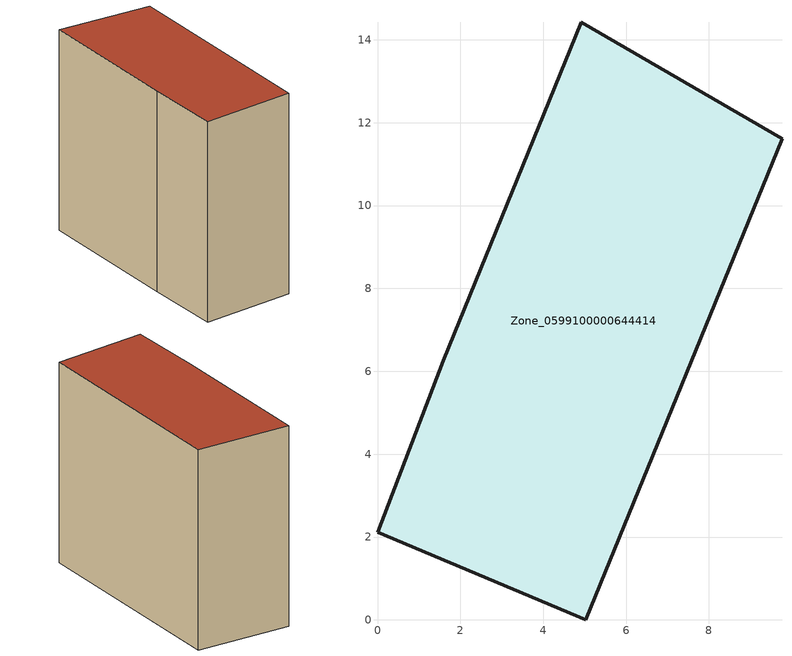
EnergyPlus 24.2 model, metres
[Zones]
Zone_0599100000644414
 floor ground (C_G): 0,2.12 1.59,6.25 4.91,14.43 9.76,11.61 5.03,0 z0
 wall outside (C_F): 1.59,6.25 0,2.12 5.03,0 9.76,11.61 4.91,14.43 1.59,6.25 z0:12.31
 roof outside (C_R): 5.03,0 9.76,11.61 4.91,14.43 1.59,6.25 0,2.12 z12.31
[BUILDING]
Pand.0599100000644414: North Axis=0; Terrain=City; Loads Convergence Tolerance Value=0.04; Temperature Convergence Tolerance Value=0.4; Solar Distribution=FullExterior; Maximum Number of Warmup Days=25; Minimum Number of Warmup Days=1
[Site:Location]
Rotterdam.The.Hague.AP_ZH_NLD Design_Conditions: Latitude=51.96; Longitude=4.45; Time Zone=1; Elevation=-4.5
[SITE:GROUNDTEMPERATURE:BUILDINGSURFACE]
18, 18, 18, 18, 18, 18, 18, 18, 18, 18, 18, 18
[MATERIAL] Thermal Absorptance=0.9; Solar Absorptance=0.7; Visible Absorptance=0.7
Name | Roughness | Thickness | Conductivity | Density | Specific Heat
G.TI.1946 | MediumSmooth | 0.15 | 1 | 540 | 1210
F.TI.1946 | Rough | 0.3 | 0.857143 | 1920 | 840
R.TI.1946 | MediumRough | 0.2 | 0.1 | 1500 | 1000
[CONSTRUCTION]
C_G: G.TI.1946
C_F: F.TI.1946
C_R: R.TI.1946
[ZONE]
Zone_0599100000644414: Type=1; Multiplier=1; Ceiling Height=Autocalculate; Volume=Autocalculate; Floor Area=autocalculate; Part of Total Floor Area=Yes
[ZONEINFILTRATION:DESIGNFLOWRATE]
Infil_Zone_0599100000644414: Zone or ZoneList or Space or SpaceList=Zone_0599100000644414; Schedule=AlwaysOn; Design Flow Rate Calculation Method=Flow/Area; Flow Rate per Floor Area=0.003; Constant Term Coefficient=1; Temperature Term Coefficient=0; Velocity Term Coefficient=0; Velocity Squared Term Coefficient=0
[HVACTEMPLATE:ZONE:IDEALLOADSAIRSYSTEM]
Zone_0599100000644414: Maximum Heating Supply Air Temperature=50; Minimum Cooling Supply Air Temperature=13; Maximum Heating Supply Air Humidity Ratio=0.0156; Minimum Cooling Supply Air Humidity Ratio=0.0077; Heating Limit=NoLimit; Cooling Limit=NoLimit; Dehumidification Control Type=ConstantSensibleHeatRatio; Cooling Sensible Heat Ratio=0.7; Dehumidification Setpoint=60; Humidification Control Type=None; Humidification Setpoint=30; Outdoor Air Method=None; Outdoor Air Flow Rate per Person=0.00944; Outdoor Air Flow Rate per Zone Floor Area=0; Outdoor Air Flow Rate per Zone=0; Demand Controlled Ventilation Type=None; Outdoor Air Economizer Type=NoEconomizer; Heat Recovery Type=None; Sensible Heat Recovery Effectiveness=0.7; Latent Heat Recovery Effectiveness=0.65
[ZONECONTROL:THERMOSTAT]
ThermostatControl_Zone_0599100000644414: Zone or ZoneList=Zone_0599100000644414; Control Type Schedule=DualSetpointControlType; Control 1=Thermostat_Zone_0599100000644414; Temperature Difference Between Cutout And Setpoint=0
[THERMOSTATSETPOINT:DUALSETPOINT]
Thermostat_Zone_0599100000644414: Heating Setpoint Temperature Schedule=HeatingSetpoint_Zone_0599100000644414; Cooling Setpoint Temperature Schedule=CoolingSetpoint_Zone_0599100000644414
[SCHEDULE:COMPACT]
HeatingSetpoint_Zone_0599100000644414: Through: 12/31, For: AllDays, Until: 24:00, 21
CoolingSetpoint_Zone_0599100000644414: Through: 12/31, For: AllDays, Until: 24:00, 24
DualSetpointControlType: Through: 12/31, For: AllDays, Until: 24:00, 4
AlwaysOn: Through: 12/31, For: AllDays, Until: 24:00, 1
